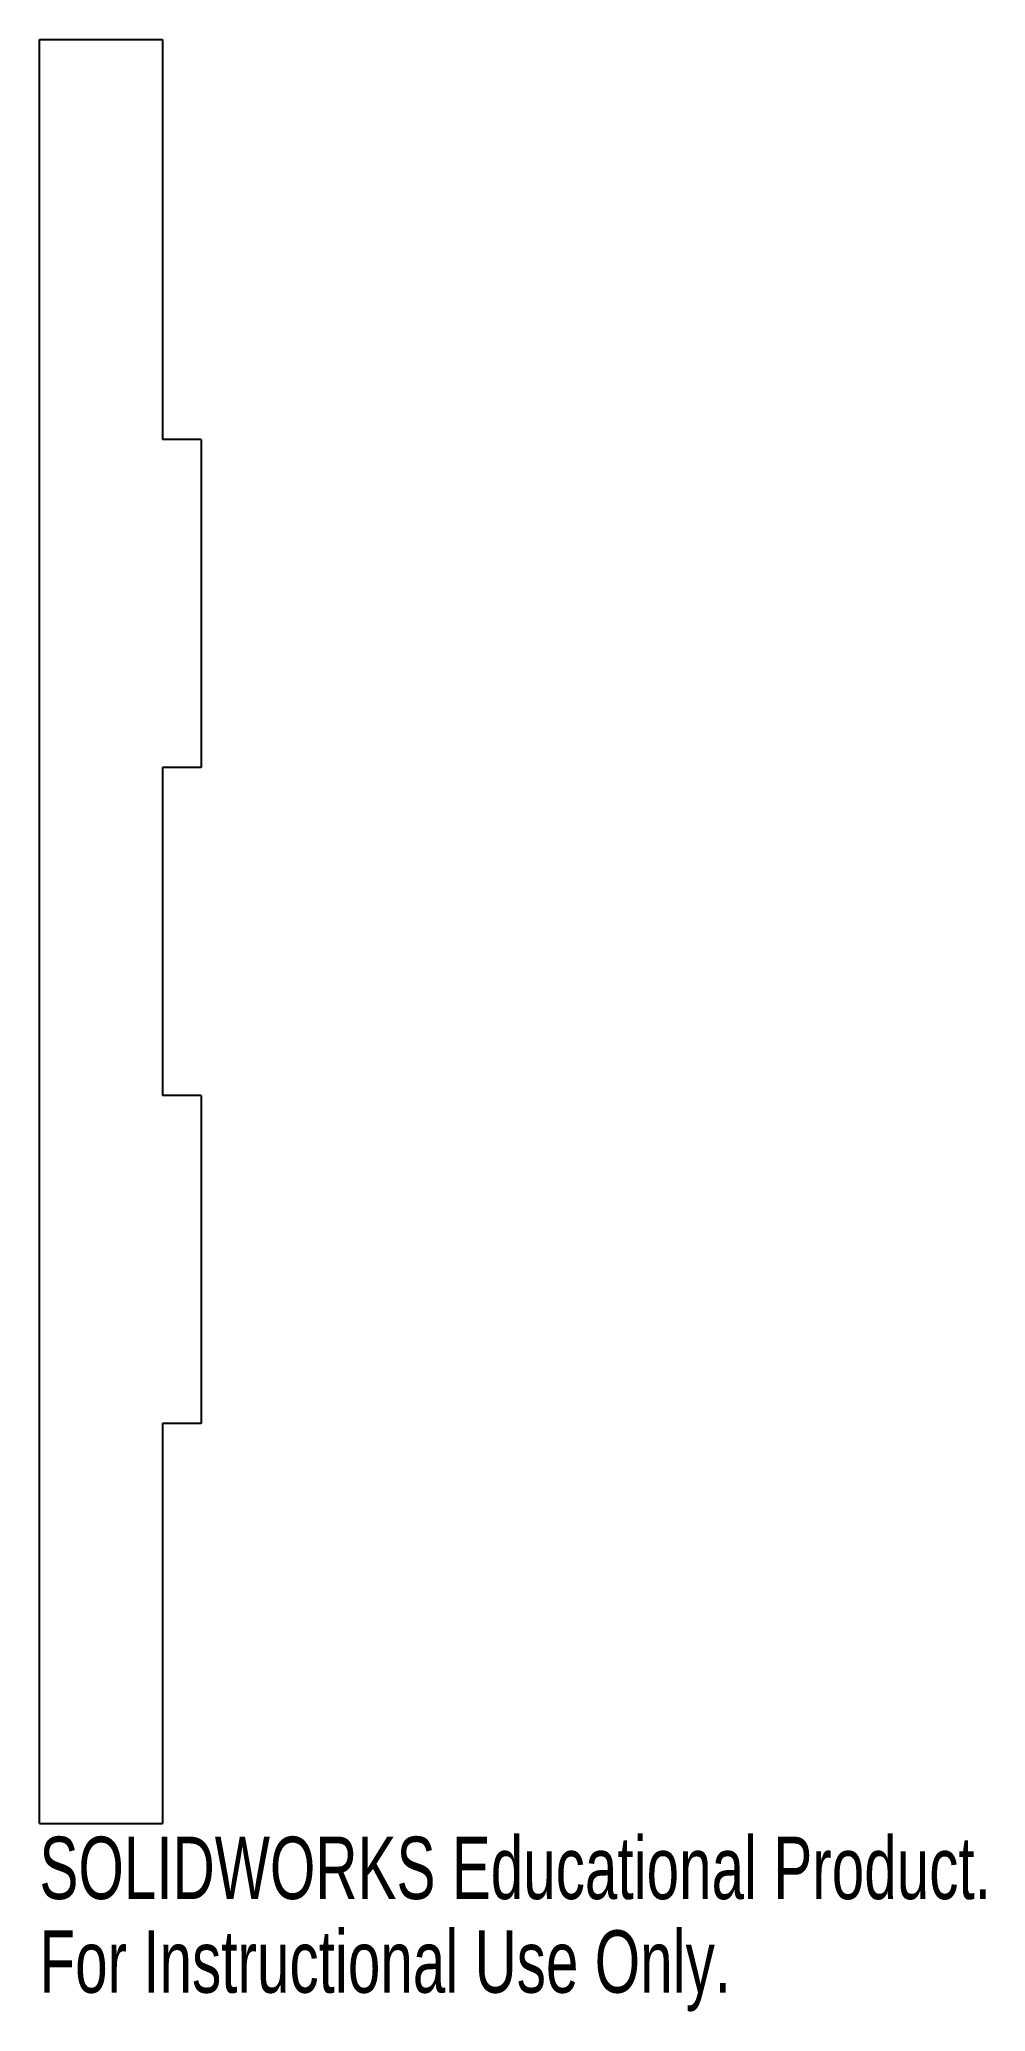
# Model space of a CAD drawing. Header units: inches. Extents: x -0.25 to 2.64, y -5.79 to 0.22.
import ezdxf

# ---------------------------------------------------------------- set-up
doc = ezdxf.new("R2010")
doc.units = ezdxf.units.IN
doc.header["$MEASUREMENT"] = 0
doc.styles.add('SLDTEXTSTYLE0', font='TXT', dxfattribs={"width": 0.7})

msp = doc.modelspace()

# ---------------------------------------------------------------- linework, layer by layer
at = {"color": 7, "linetype": 'Continuous', "lineweight": 25}
for p, q in [((-0.2465, -5.22), (-0.2465, 0.22)), ((-0.2465, 0.22), (0.1285, 0.22)), ((0.1285, 0.22), (0.1285, -1)), ((0.2465, -1), (0.1285, -1)), ((0.2465, -1), (0.2465, -2)), ((0.2465, -2), (0.1285, -2)), ((0.1285, -2), (0.1285, -3)), ((0.2465, -3), (0.1285, -3)), ((0.2465, -3), (0.2465, -4)), ((0.2465, -4), (0.1285, -4)), ((0.1285, -4), (0.1285, -5.22)), ((-0.2465, -5.22), (0.1285, -5.22))]:
    msp.add_line(p, q, dxfattribs=at)

# ---------------------------------------------------------------- texts
at = {"color": 7, "linetype": 'Continuous', "char_height": 0.1903, "attachment_point": 1, "style": 'SLDTEXTSTYLE0'}
for s, insert in [('SOLIDWORKS Educational Product.', (-0.2465, -5.2601)), ('For Instructional Use Only.', (-0.2465, -5.5456))]:
    msp.add_mtext(s, dxfattribs=dict(at, insert=insert))

doc.saveas('drawing.dxf')
